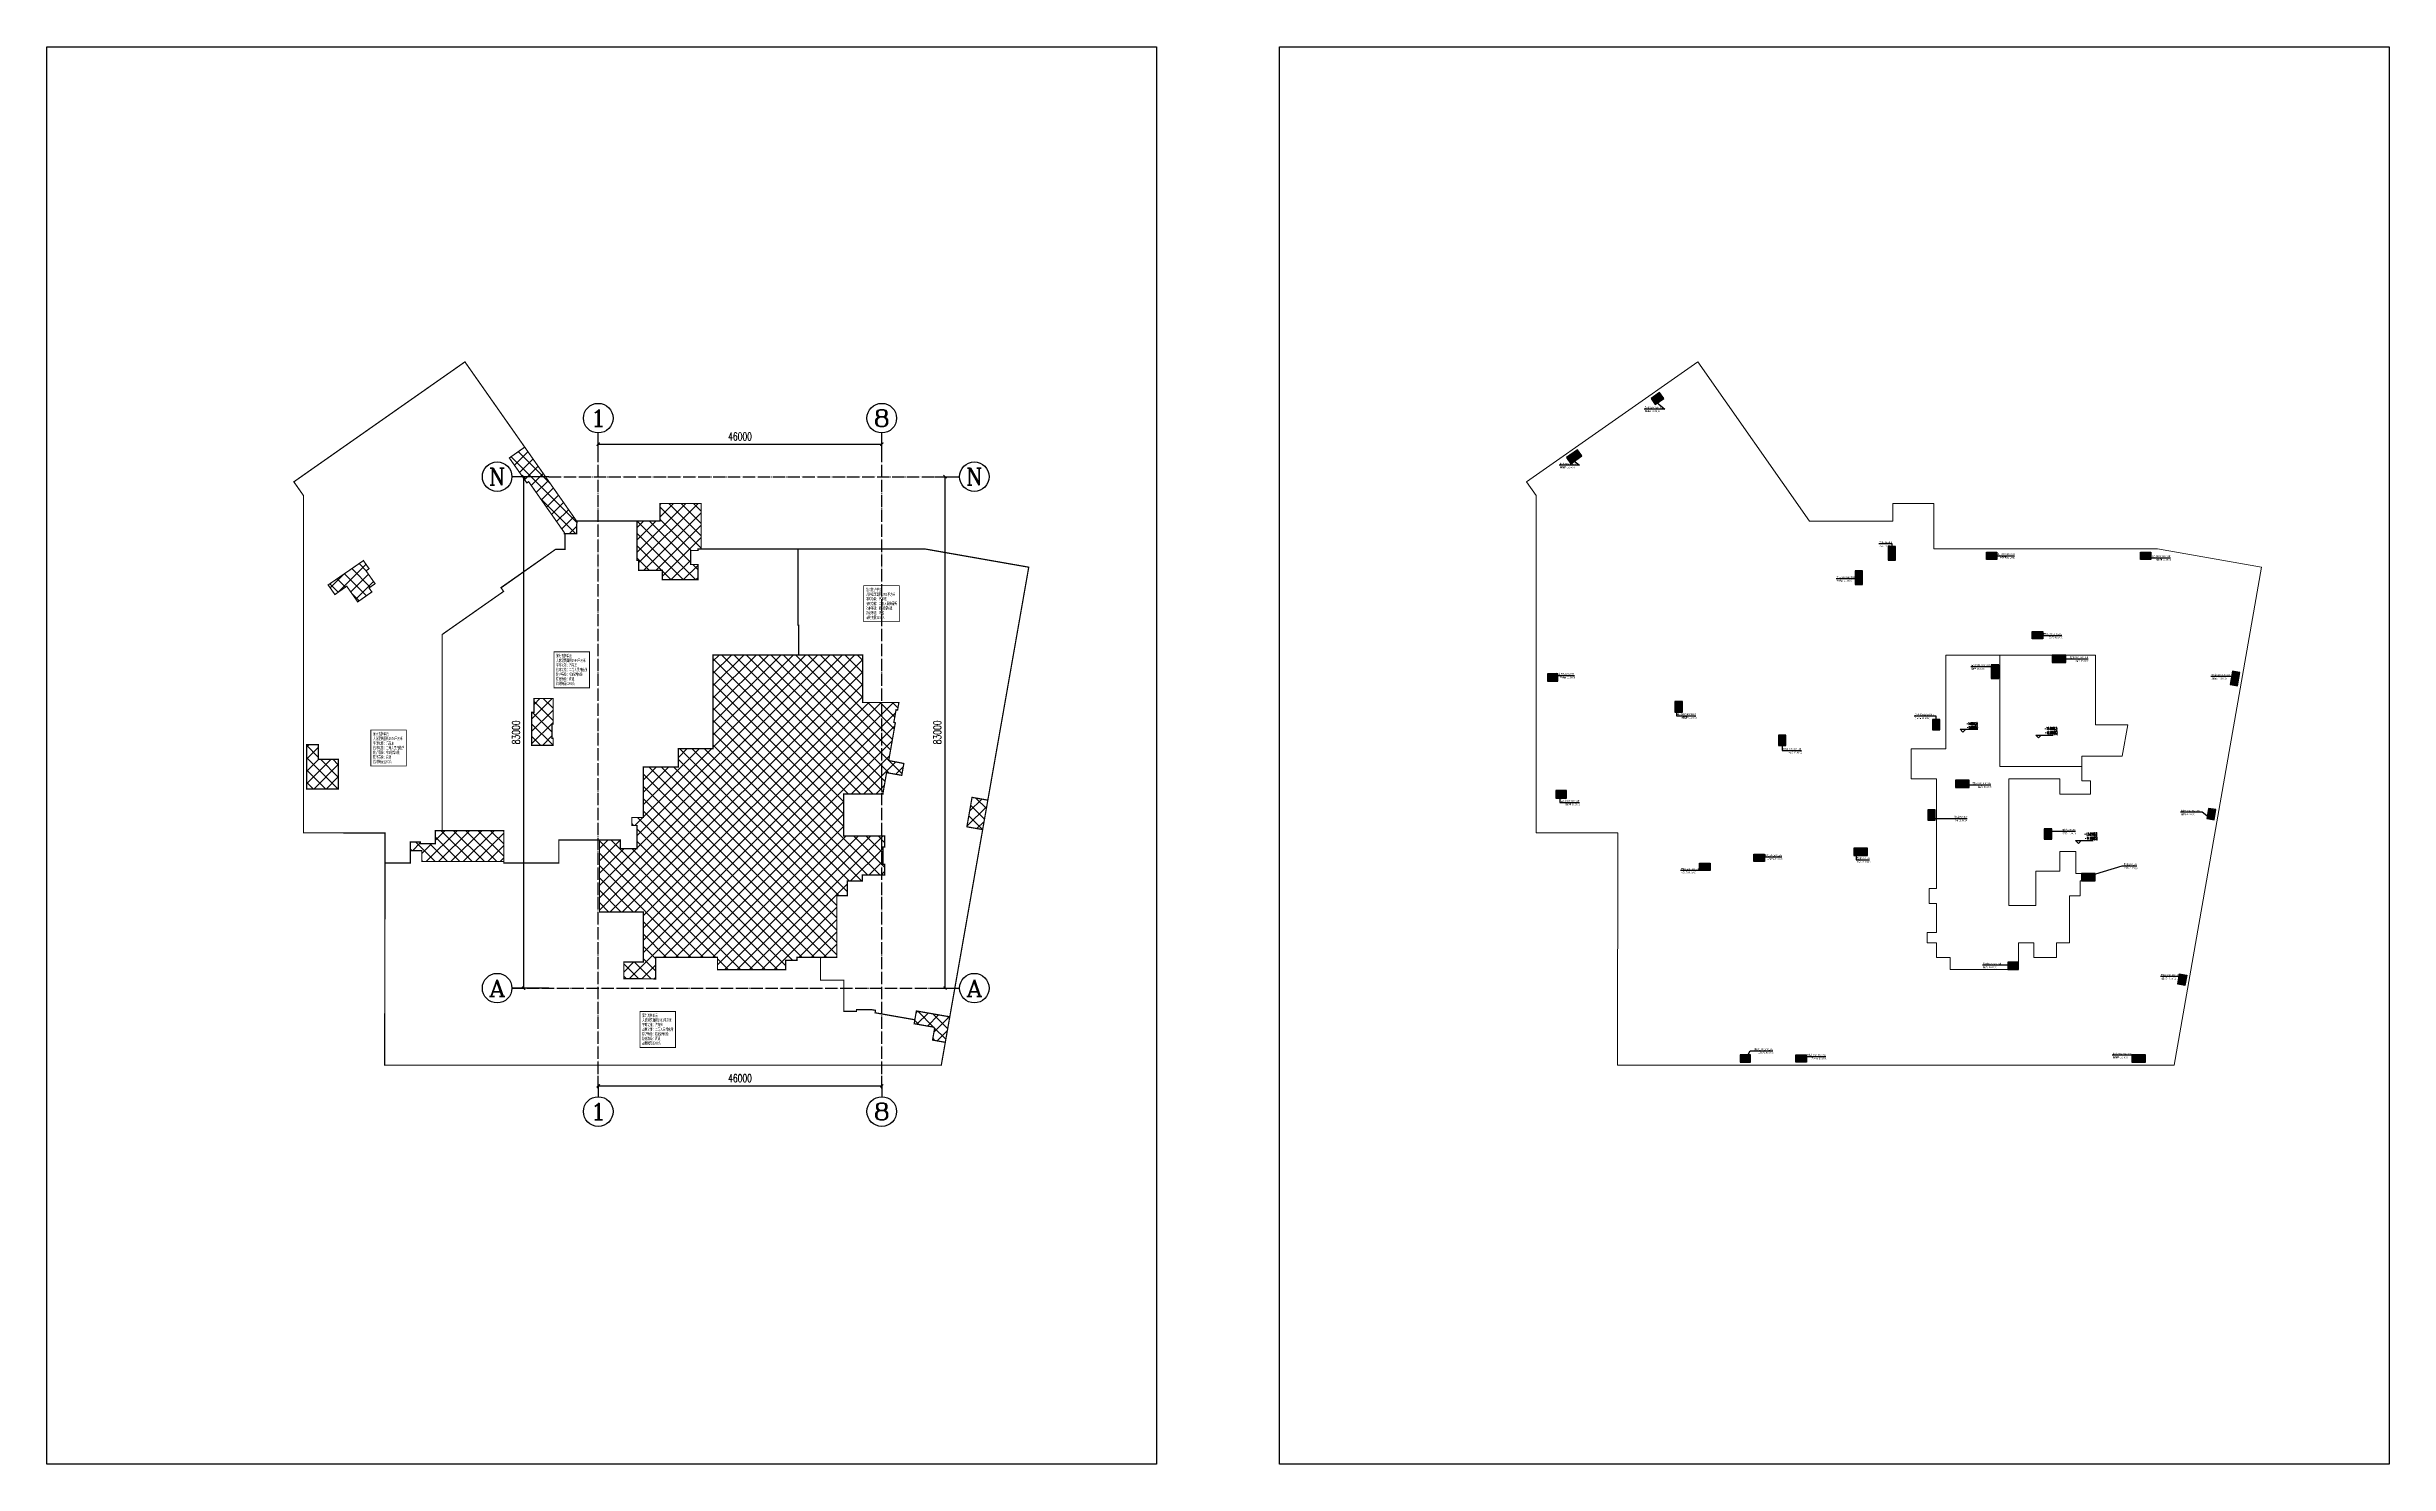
# Model space of a CAD drawing. Header units: millimetres. Extents: x 12325263 to 13848842, y -1463133 to 573208.
# Drawn here: x 13068842 to 13448842, y -1463133 to -1233133 of the extents above; entities that cross this region are included whole.
import ezdxf
from ezdxf.enums import TextEntityAlignment as Align

# ---------------------------------------------------------------- set-up
doc = ezdxf.new("R2010")
doc.units = ezdxf.units.MM
doc.header["$LTSCALE"] = 1000
doc.linetypes.add('DASH', pattern=[0.35, 0.25, -0.1])
doc.linetypes.add('DOTE', pattern=[2.42, 2, -0.2, 0.02, -0.2])
for name, color, linetype in [('A-ANNO-ELEV', 3, 'Continuous'), ('A-ANNO-TEXT', 7, 'Continuous'), ('A-AXIS', 16, 'DOTE'), ('AXIS', 3, 'Continuous'), ('AXIS_TEXT', 7, 'Continuous'), ('J-集水井', 40, 'Continuous'), ('PUB_HATCH', 8, 'Continuous'), ('PUB_TEXT', 7, 'Continuous'), ('水沟+分水线', 133, 'Continuous')]:
    doc.layers.add(name, color=color, linetype=linetype)
doc.layers.add('人防文字', color=3, linetype='Continuous', lineweight=15)
doc.layers.add('地下室轮廓', color=6, linetype='Continuous', lineweight=18)
doc.styles.add('-黑体', font='simhei.ttf')
doc.styles.add('_TCH_AXIS', font='COMPLEX', dxfattribs={"bigfont": 'GBCBIG'})
doc.styles.add('_TCH_DIM', font='SIMPLEX.shx', dxfattribs={"width": 0.7, "bigfont": 'GBCBIG.shx'})
doc.styles.add('_TCH_DIM_T3', font='SIMPLEX.shx', dxfattribs={"width": 0.705882, "bigfont": 'GBCBIG.shx'})
doc.styles.add('COMPLEX', font='COMPLEX')
doc.styles.add('宋体', font='', dxfattribs={"width": 0.65})
doc.styles.add('标注宋体', font='', dxfattribs={"width": 0.6})
doc.styles.get('宋体').set_extended_font_data('SimSun')
doc.styles.get('标注宋体').set_extended_font_data('NSimSun')
doc.dimstyles.new('_TCH_ARCH&&500', dxfattribs={"dimtxt": 1275, "dimasz": 500, "dimexe": 1250, "dimexo": 1500, "dimgap": 612.5, "dimtad": 1, "dimdec": 0, "dimzin": 0, "dimdsep": 46, "dimtxsty": '_TCH_DIM_T3', "dimblk": 'ARCHTICK', "dimcen": 0.09, "dimclrt": 7, "dimazin": 2, "dimtfac": 1, "dimtdec": 0, "dimtix": 1, "dimtmove": 2, "dimatfit": 3, "dimfxl": 1, "dimfxlon": 1, "dimtolj": 1, "dimtzin": 0, "dimarcsym": 0})

# ---------------------------------------------------------------- blocks, each defined once
blk = doc.blocks.new('A$C0F4A4D7E')
at = {"layer": 'J-集水井', "linetype": 'DASH'}
h = blk.add_hatch(dxfattribs=at)
h.set_pattern_fill('ANSI32', color=98, scale=25, angle=495, style=0)
h.set_pattern_definition([(180, (200, -200), (-2e-09, -119.0625), []), (180, (160.31, -160.31), (-2e-09, -119.0625), [])])
edge = h.paths.add_edge_path()
edge.add_line((0, 0), (1500, 0))
edge.add_line((1500, 0), (1500, 1000))
edge.add_line((1500, 1000), (0, 1000))
edge.add_line((0, 1000), (0, 0))
at = {"layer": 'J-集水井', "color": 251, "linetype": 'Continuous'}
blk.add_lwpolyline([(1600, 1100), (-100, 1100), (-100, -100), (1600, -100)], close=True, dxfattribs=at)
at = {"layer": 'J-集水井', "linetype": 'DASH'}
blk.add_lwpolyline([(1500, 1000), (0, 1000), (0, 0), (1500, 0)], close=True, dxfattribs=at)
blk.add_lwpolyline([(0, 0), (151, 847), (1500, 1000)], dxfattribs=at)
at = {"layer": 'J-集水井', "color": 7, "style": '-黑体', "width": 0.8}
blk.add_text('A', height=600, rotation=0, dxfattribs=at).set_placement((575, 136))
blk = doc.blocks.new('A$C799138E4')
at = {"layer": 'J-集水井', "linetype": 'DASH'}
h = blk.add_hatch(dxfattribs=at)
h.set_pattern_fill('ANSI32', color=98, scale=25, angle=495, style=0)
h.set_pattern_definition([(180, (200, -200), (-2e-09, -119.0625), []), (180, (160.32, -160.31), (-2e-09, -119.0625), [])])
h.paths.add_polyline_path([(0, 0), (2000, 0), (2000, 1000), (0, 1000)])
at = {"layer": 'J-集水井', "color": 251, "linetype": 'Continuous'}
blk.add_lwpolyline([(2100, 1100), (-100, 1100), (-100, -100), (2100, -100)], close=True, dxfattribs=at)
at = {"layer": 'J-集水井', "linetype": 'DASH'}
blk.add_lwpolyline([(2000, 1000), (0, 1000), (0, 0), (2000, 0)], close=True, dxfattribs=at)
blk.add_lwpolyline([(0, 0), (151, 847), (2000, 1000)], dxfattribs=at)
at = {"layer": 'J-集水井', "color": 7, "style": '-黑体', "width": 0.8}
blk.add_text('B', height=600, rotation=0, dxfattribs=at).set_placement((575, 136))
blk = doc.blocks.new('asdfadfgsdhfghdgj')
at = {"layer": 'J-集水井', "linetype": 'DASH'}
h = blk.add_hatch(dxfattribs=at)
h.set_pattern_fill('ANSI32', color=98, scale=25, angle=495, style=0)
h.set_pattern_definition([(180, (200, -200), (-2e-09, -119.0625), []), (180, (160.32, -160.31), (-2e-09, -119.0625), [])])
h.paths.add_polyline_path([(0, 0), (2000, 0), (2000, 1000), (0, 1000)])
at = {"layer": 'J-集水井', "color": 251, "linetype": 'Continuous'}
blk.add_lwpolyline([(2100, 1100), (-100, 1100), (-100, -100), (2100, -100)], close=True, dxfattribs=at)
at = {"layer": 'J-集水井', "linetype": 'DASH'}
blk.add_lwpolyline([(2000, 1000), (0, 1000), (0, 0), (2000, 0)], close=True, dxfattribs=at)
blk.add_lwpolyline([(0, 0), (151, 847), (2000, 1000)], dxfattribs=at)
at = {"layer": 'J-集水井', "color": 7, "style": '-黑体', "width": 0.8}
blk.add_text('C', height=600, rotation=0, dxfattribs=at).set_placement((575, 136))
blk = doc.blocks.new('A$C1E934B32')
at = {"layer": 'A-ANNO-ELEV'}
for p, q in [((70786, 54060), (70336, 54510)), ((70336, 54510), (73186, 54510)), ((70786, 54060), (71236, 54510)), ((83034, 53107), (82584, 53557)), ((82584, 53557), (85434, 53557)), ((83034, 53107), (83484, 53557)), ((89510, 35989), (89060, 36439)), ((89060, 36439), (91910, 36439)), ((89510, 35989), (89960, 36439))]:
    blk.add_line(p, q, dxfattribs=at)
at = {"layer": 'AXIS'}
for p, q in [((22443, 106469), (19059, 106469)), ((21141, 107537), (22443, 106469)), ((8565, 97347), (5268, 97347)), ((7370, 98264), (8565, 97347)), ((59307, 84609), (57113, 84609)), ((59307, 83440), (59307, 84609)), ((75882, 82682), (76359, 82682)), ((76359, 82682), (79161, 82682)), ((101058, 82352), (101535, 82352)), ((101535, 82352), (104448, 82352)), ((53185, 78940), (50192, 78940)), ((53488, 78940), (53185, 78940)), ((83214, 69723), (83915, 69723)), ((83915, 69723), (86828, 69723)), ((74852, 64667), (72054, 64667)), ((75562, 64667), (74852, 64667)), ((87385, 65950), (87886, 65950)), ((87886, 65950), (91096, 65950)), ((4218, 63249), (4748, 63249)), ((4748, 63249), (7741, 63249)), ((114185, 63080), (110992, 63080)), ((114489, 63080), (114185, 63080)), ((24338, 57749), (24338, 56717)), ((24338, 56717), (27431, 56717)), ((66435, 56647), (62889, 56647)), ((66435, 56000), (66435, 56647)), ((41468, 52197), (41468, 51067)), ((41468, 51067), (44588, 51067)), ((5378, 43450), (5378, 42650)), ((5378, 42650), (8571, 42650)), ((70896, 45500), (72572, 45500)), ((72572, 45500), (75314, 45500)), ((66085, 40045), (69349, 40045)), ((69349, 40045), (71485, 40045)), ((109605, 41044), (106077, 41044)), ((110614, 40259), (109605, 41044)), ((53455, 34350), (53455, 33327)), ((84635, 37957), (86628, 37957)), ((86628, 37957), (89035, 37957)), ((28163, 31587), (24970, 31587)), ((28465, 31587), (28163, 31587)), ((38318, 33797), (38620, 33797)), ((38620, 33797), (41413, 33797)), ((53455, 33327), (55648, 33327)), ((90574, 30505), (96608, 32344)), ((96608, 32344), (98969, 32344)), ((77473, 16230), (73945, 16230)), ((78215, 16230), (77473, 16230)), ((105031, 14384), (102832, 14384)), ((105938, 14384), (105031, 14384)), ((35774, 1421), (36251, 2321)), ((36251, 2321), (39944, 2321)), ((45084, 1421), (45561, 1421)), ((45561, 1421), (48554, 1421)), ((97981, 1600), (94988, 1600)), ((98285, 1600), (97981, 1600))]:
    blk.add_line(p, q, dxfattribs=at)
at = {"layer": 'AXIS', "const_width": 48}
for points in [[(21123, 107552, 1), (21160, 107522, 1)], [(7351, 98278, 1), (7389, 98249, 1)], [(59307, 83416, 1), (59307, 83464, 1)], [(75858, 82682, 1), (75906, 82682, 1)], [(101034, 82352, 1), (101082, 82352, 1)], [(53512, 78940, 1), (53464, 78940, 1)], [(83190, 69723, 1), (83238, 69723, 1)], [(75586, 64667, 1), (75538, 64667, 1)], [(87361, 65950, 1), (87409, 65950, 1)], [(4194, 63249, 1), (4242, 63249, 1)], [(114513, 63080, 1), (114465, 63080, 1)], [(24338, 57773, 1), (24338, 57725, 1)], [(66435, 55976, 1), (66435, 56024, 1)], [(41468, 52221, 1), (41468, 52173, 1)], [(5378, 43474, 1), (5378, 43426, 1)], [(70872, 45500, 1), (70920, 45500, 1)], [(66061, 40045, 1), (66109, 40045, 1)], [(84611, 37957, 1), (84659, 37957, 1)], [(110633, 40244, 1), (110595, 40273, 1)], [(53455, 34374, 1), (53455, 34326, 1)], [(28489, 31587, 1), (28441, 31587, 1)], [(38294, 33797, 1), (38342, 33797, 1)], [(90551, 30498, 1), (90597, 30512, 1)], [(78239, 16230, 1), (78191, 16230, 1)], [(105962, 14384, 1), (105914, 14384, 1)], [(35763, 1400, 1), (35785, 1442, 1)], [(45060, 1421, 1), (45108, 1421, 1)], [(98309, 1600, 1), (98261, 1600, 1)]]:
    blk.add_lwpolyline(points, format="xyb", close=True, dxfattribs=at)
at = {"layer": '地下室轮廓', "color": 6}
for points in [[(27755, 114129), (0, 94665), (1564, 92434), (1564, 37703), (14785, 37689), (14745, 0), (105037, 0), (119226, 80811), (102352, 83774), (66085, 83774), (66086, 91150), (59385, 91150), (59385, 88301), (45867, 88303)], [(67985, 66550), (67985, 51350), (62385, 51350), (62385, 46450), (66485, 46450), (66485, 28650), (65285, 28650), (65285, 26250), (66485, 26250), (66485, 21550), (64985, 21550), (64985, 19850), (66485, 19850), (66485, 17500), (68735, 17500), (68735, 15500), (79785, 15500), (79785, 19850), (82285, 19850), (82285, 17500), (85935, 17500), (85935, 19850), (88085, 19850), (88085, 27500), (89785, 27500), (89785, 29900), (92235, 29900), (92235, 31100), (89085, 31100), (89085, 34650), (86485, 34650), (86485, 31500), (82585, 31500), (82585, 25900), (78235, 25900), (78235, 46450), (86485, 46450), (86485, 44000), (89185, 44000), (91485, 44000), (91485, 46150), (90085, 46150), (90085, 50150), (96633, 50150), (97529, 55250), (92285, 55250), (92285, 66550)]]:
    blk.add_lwpolyline(points, close=True, dxfattribs=at)
blk.add_lwpolyline([(76785, 66550), (76785, 48450), (90085, 48450)], dxfattribs=at)
for name, p, rotation in [('asdfadfgsdhfghdgj', (7182, 97747), 35.04123824583322), ('asdfadfgsdhfghdgj', (59735, 82050), 90), ('asdfadfgsdhfghdgj', (53385, 80100), 270.0000051259364), ('A$C799138E4', (76485, 62850), 90), ('asdfadfgsdhfghdgj', (115258, 61679), 80.04131921599243), ('asdfadfgsdhfghdgj', (98285, 600), 5.125936358348516e-06)]:
    blk.add_blockref(name, p, dxfattribs=dict(rotation=rotation))
for name, p in [('A$C799138E4', (85385, 65450)), ('A$C799138E4', (69685, 45150)), ('asdfadfgsdhfghdgj', (53185, 34100)), ('asdfadfgsdhfghdgj', (90135, 30000))]:
    blk.add_blockref(name, p)
at = {"layer": '水沟+分水线'}
for p, rotation in [((20896, 107365), 35.04124928103542), ((24165, 58900), 270), ((41965, 51950), 90), ((65935, 56000), 270), ((65185, 41350), 270), ((84085, 38251), 270), ((111436, 39912), 80.04096768750644)]:
    blk.add_blockref('A$C0F4A4D7E', p, dxfattribs=dict(at, rotation=rotation))
at = {"layer": '水沟+分水线', "xscale": -1}
for p, rotation in [((76185, 82150), 359.9999999954303), ((101185, 82150), 359.9999999954303), ((83635, 69300), 359.9999999954303), ((106983, 14550), 80.04131920809657)]:
    blk.add_blockref('A$C0F4A4D7E', p, dxfattribs=dict(at, rotation=rotation))
at = {"layer": '水沟+分水线'}
for p in [(3465, 62400), (4864, 43450), (78185, 15600), (34735, 600)]:
    blk.add_blockref('A$C0F4A4D7E', p, dxfattribs=at)
at = {"layer": '水沟+分水线', "xscale": -1}
for p in [(38464, 33150), (29665, 31700, 0), (45285, 600)]:
    blk.add_blockref('A$C0F4A4D7E', p, dxfattribs=at)
at = {"layer": 'A-ANNO-TEXT', "style": '_TCH_DIM', "width": 0.494118}
for s, height, p in [('-14.800', 382.5, (71350, 55230)), ('-15.000', 382.5, (71404, 54645)), ('(J)', 382.5, (72733, 55230)), ('(G)', 382.5, (72733, 54645)), ('-15.800', 446.2, (84003, 54397)), ('-16.000', 446.2, (84066, 53714)), ('(J)', 446.2, (85584, 54397)), ('(G)', 446.2, (85584, 53714)), ('-13.850', 446.2, (90479, 37279)), ('-14.000', 446.2, (90542, 36596)), ('(J)', 446.2, (92060, 37279)), ('(G)', 446.2, (92060, 36596))]:
    blk.add_text(s, height=height, dxfattribs=at).set_placement(p)
at = {"layer": 'PUB_TEXT', "style": '宋体', "width": 0.65}
for s, height, p in [('集水井', 271.9, (19167, 106577)), ('1500', 271.9, (19925, 106577)), ('×', 272, (20431, 106577)), ('1000', 271.9, (20684, 106577)), ('×', 272, (21189, 106577)), ('1200h', 271.9, (21442, 106577)), ('井底标高', 271.9, (19167, 106001)), ('-15.200(G)', 271.9, (20178, 106001)), ('集水井', 271.9, (5376, 97455)), ('井底标高', 271.9, (5376, 96879)), ('2000', 271.9, (6134, 97455)), ('-15.500(G)', 271.9, (6387, 96879)), ('×', 272, (6640, 97455)), ('1000', 271.9, (6892, 97455)), ('×', 272, (7398, 97455)), ('1500h', 271.9, (7651, 97455)), ('标高为', 271.9, (57221, 84141)), ('集水井', 271.9, (57221, 84717)), ('2000', 271.9, (57979, 84717)), ('-17.700(G)', 271.9, (57979, 84141)), ('×', 272, (58485, 84717)), ('1000', 271.9, (58738, 84717)), ('集水井', 271.9, (76183, 82790)), ('井底标高', 271.9, (76841, 82214)), ('1500', 271.9, (76941, 82790)), ('×', 272, (77447, 82790)), ('1000', 271.9, (77699, 82790)), ('-15.200(G)', 271.9, (77852, 82214)), ('×', 272, (78205, 82790)), ('1200h', 271.9, (78458, 82790)), ('集水井', 271.9, (101470, 82460)), ('井底标高', 271.9, (102129, 81884)), ('1500', 271.9, (102228, 82460)), ('×', 272, (102734, 82460)), ('1000', 271.9, (102987, 82460)), ('-15.200(G)', 271.9, (103140, 81884)), ('×', 272, (103492, 82460)), ('1200h', 271.9, (103745, 82460)), ('集水井', 271.9, (50300, 79048)), ('井底标高', 271.9, (50300, 78472)), ('2000', 271.9, (51058, 79048)), ('-15.500(G)', 271.9, (51311, 78472)), ('×', 272, (51563, 79048)), ('1000', 271.9, (51816, 79048)), ('×', 272, (52322, 79048)), ('1500h', 271.9, (52574, 79048)), ('集水井', 271.9, (83850, 69831)), ('井底标高', 271.9, (84509, 69255)), ('1500', 271.9, (84608, 69831)), ('×', 272, (85114, 69831)), ('1000', 271.9, (85367, 69831)), ('-15.200(G)', 271.9, (85520, 69255)), ('×', 272, (85872, 69831)), ('1200h', 271.9, (86125, 69831)), ('集水井', 271.9, (72162, 64775)), ('2000', 271.9, (72920, 64775)), ('×', 272, (73426, 64775)), ('1000', 271.9, (73679, 64775)), ('×', 272, (74184, 64775)), ('1200h', 271.9, (74437, 64775)), ('集水井', 271.9, (88118, 66058)), ('2000', 271.9, (88876, 66058)), ('标高为', 271.9, (89029, 65482)), ('×', 272, (89382, 66058)), ('1000', 271.9, (89635, 66058)), ('-17.200(G)', 271.9, (89788, 65482)), ('×', 272, (90140, 66058)), ('1200h', 271.9, (90393, 66058)), ('集水井', 271.9, (4763, 63357)), ('井底标高', 271.9, (5421, 62781)), ('1500', 271.9, (5521, 63357)), ('×', 272, (6026, 63357)), ('1000', 271.9, (6279, 63357)), ('-15.200(G)', 271.9, (6432, 62781)), ('×', 272, (6785, 63357)), ('1200h', 271.9, (7037, 63357)), ('标高为', 271.9, (72162, 64199)), ('-16.200(G)', 271.9, (72920, 64199)), ('集水井', 271.9, (111100, 63188)), ('井底标高', 271.9, (111100, 62612)), ('2000', 271.9, (111859, 63188)), ('-15.500(G)', 271.9, (112111, 62612)), ('×', 272, (112364, 63188)), ('1000', 271.9, (112617, 63188)), ('×', 272, (113122, 63188)), ('1500h', 271.9, (113375, 63188)), ('集水井', 271.9, (24453, 56825)), ('1500', 271.9, (25211, 56825)), ('×', 272, (25716, 56825)), ('1000', 271.9, (25969, 56825)), ('×', 272, (26475, 56825)), ('1200h', 271.9, (26727, 56825)), ('集水井', 271.9, (62997, 56755)), ('1500', 271.9, (63756, 56755)), ('×', 272, (64261, 56755)), ('1000', 271.9, (64514, 56755)), ('×', 272, (65019, 56755)), ('1200h', 271.9, (65272, 56755)), ('井底标高', 271.9, (25111, 56249)), ('-15.200(G)', 271.9, (26122, 56249)), ('井底标高', 271.9, (62997, 56179)), ('-15.200(G)', 271.9, (64008, 56179)), ('集水井', 271.9, (41610, 51175)), ('1500', 271.9, (42368, 51175)), ('标高为', 271.9, (42521, 50599)), ('×', 272, (42873, 51175)), ('1000', 271.9, (43126, 51175)), ('-17.400(G)', 271.9, (43279, 50599)), ('×', 272, (43632, 51175)), ('1200h', 271.9, (43884, 51175)), ('集水井', 271.9, (72336, 45608)), ('2000', 271.9, (73094, 45608)), ('×', 272, (73600, 45608)), ('1000', 271.9, (73852, 45608)), ('×', 272, (74358, 45608)), ('1200h', 271.9, (74611, 45608)), ('集水井', 271.9, (5593, 42758)), ('井底标高', 271.9, (6251, 42182)), ('1500', 271.9, (6351, 42758)), ('×', 272, (6856, 42758)), ('1000', 271.9, (7109, 42758)), ('-15.200(G)', 271.9, (7262, 42182)), ('×', 272, (7615, 42758)), ('1200h', 271.9, (7867, 42758)), ('标高为', 271.9, (73247, 45032)), ('-16.200(G)', 271.9, (74005, 45032)), ('集水井', 271.9, (69396, 40153)), ('标高', 271.9, (69534, 39577)), ('-18.600', 271.9, (70040, 39577)), ('1500', 271.9, (70154, 40153)), ('×', 272, (70660, 40153)), ('1000', 271.9, (70913, 40153)), ('（', 272, (70924, 39577)), ('G', 272, (71177, 39577)), ('）', 272, (71304, 39577)), ('集水井', 271.9, (86946, 38065)), ('1500', 271.9, (87705, 38065)), ('×', 272, (88210, 38065)), ('1000', 271.9, (88463, 38065)), ('标高为', 271.9, (106185, 40576)), ('集水井', 271.9, (106185, 41152)), ('1500', 271.9, (106943, 41152)), ('-15.200(G)', 271.9, (106943, 40576)), ('×', 272, (107449, 41152)), ('1000', 271.9, (107702, 41152)), ('×', 272, (108207, 41152)), ('1200h', 271.9, (108460, 41152)), ('集水井', 271.9, (38434, 33905)), ('标高为', 271.9, (86968, 37489)), ('-17.200(G)', 271.9, (87726, 37489)), ('集水井', 271.9, (25078, 31695)), ('井底标高', 271.9, (25078, 31119)), ('1500', 271.9, (25836, 31695)), ('-15.200(G)', 271.9, (26089, 31119)), ('×', 272, (26342, 31695)), ('1000', 271.9, (26594, 31695)), ('×', 272, (27100, 31695)), ('1200h', 271.9, (27353, 31695)), ('井底标高', 271.9, (39093, 33329)), ('1500', 271.9, (39193, 33905)), ('×', 272, (39698, 33905)), ('1000', 271.9, (39951, 33905)), ('-15.200(G)', 271.9, (40104, 33329)), ('×', 272, (40457, 33905)), ('1200h', 271.9, (40709, 33905)), ('集水井', 271.9, (53559, 33435)), ('标高为', 271.9, (53581, 32859)), ('2000', 271.9, (54317, 33435)), ('-20.300(G)', 271.9, (54339, 32859)), ('×', 272, (54823, 33435)), ('1000', 271.9, (55076, 33435)), ('集水井', 271.9, (96880, 32452)), ('标高为', 271.9, (96902, 31876)), ('2000', 271.9, (97638, 32452)), ('-18.800(G)', 271.9, (97660, 31876)), ('×', 272, (98144, 32452)), ('1000', 271.9, (98397, 32452)), ('标高为', 271.9, (74053, 15762)), ('集水井', 271.9, (74053, 16338)), ('1500', 271.9, (74812, 16338)), ('-16.200(G)', 271.9, (74812, 15762)), ('×', 272, (75317, 16338)), ('1000', 271.9, (75570, 16338)), ('×', 272, (76075, 16338)), ('1200h', 271.9, (76328, 16338)), ('集水井', 271.9, (102940, 14492)), ('井底标高', 271.9, (102940, 13916)), ('1500', 271.9, (103699, 14492)), ('-15.200(G)', 271.9, (103951, 13916)), ('×', 272, (104204, 14492)), ('1000', 271.9, (104457, 14492)), ('×', 272, (104962, 14492)), ('1200h', 271.9, (105215, 14492)), ('集水井', 271.9, (36966, 2429)), ('井底标高', 271.9, (37624, 1853)), ('1500', 271.9, (37724, 2429)), ('×', 272, (38230, 2429)), ('1000', 271.9, (38482, 2429)), ('-15.200(G)', 271.9, (38635, 1853)), ('×', 272, (38988, 2429)), ('1200h', 271.9, (39241, 2429)), ('集水井', 271.9, (45576, 1529)), ('井底标高', 271.9, (46234, 953)), ('1500', 271.9, (46334, 1529)), ('×', 272, (46840, 1529)), ('1000', 271.9, (47092, 1529)), ('-15.200(G)', 271.9, (47245, 953)), ('×', 272, (47598, 1529)), ('1200h', 271.9, (47851, 1529)), ('集水井', 271.9, (95096, 1708)), ('井底标高', 271.9, (95096, 1132)), ('2000', 271.9, (95855, 1708)), ('-15.500(G)', 271.9, (96107, 1132)), ('×', 272, (96360, 1708)), ('1000', 271.9, (96613, 1708)), ('×', 272, (97118, 1708)), ('1500h', 271.9, (97371, 1708))]:
    blk.add_text(s, height=height, dxfattribs=at).set_placement(p)
blk = doc.blocks.new('_AXISO')
blk.add_circle((0, 0), 0.5)
at = {"layer": 'AXIS_TEXT', "style": 'COMPLEX', "width": 1.041667}
blk.add_attdef('A', text='', height=0.56, dxfattribs=at).set_placement((-0.25, -0.28), (0.25, -0.28), align=Align.FIT)
blk = doc.blocks.new('_ArchTick')
at = {"color": 0, "linetype": 'ByBlock', "const_width": 0.4}
blk.add_lwpolyline([(-0.5, -0.5), (0.5, 0.5)], dxfattribs=at)
blk = doc.blocks.new('*D5309')
at = {"layer": 'AXIS', "color": 0, "lineweight": -2, "transparency": 16777216}
for p, q in [((-50995, -15866), (-50995, -17117)), ((-50995, -15867), (-4995, -15867)), ((-4995, -15866), (-4995, -17117))]:
    blk.add_line(p, q, dxfattribs=at)
at = {"layer": 'Defpoints', "color": 0, "transparency": 16777216}
for p in [(-50995, -12519), (-4995, -12519), (-4995, -15867)]:
    blk.add_point(p, dxfattribs=at)
at = {"layer": 'AXIS', "color": 0, "lineweight": -2, "transparency": 16777216, "xscale": 500, "yscale": 500, "zscale": 500, "rotation": 180}
blk.add_blockref('_ArchTick', (-50995, -15867), dxfattribs=at)
at = {"layer": 'AXIS', "color": 0, "lineweight": -2, "transparency": 16777216, "xscale": 500, "yscale": 500, "zscale": 500}
blk.add_blockref('_ArchTick', (-4995, -15867), dxfattribs=at)
at = {"layer": 'AXIS', "color": 7, "transparency": 16777216, "insert": (-27995, -14617), "char_height": 1275, "attachment_point": 5, "style": '_TCH_DIM_T3'}
blk.add_mtext('\\A1;46000', dxfattribs=at)
blk = doc.blocks.new('*D5310')
at = {"layer": 'AXIS', "color": 0, "lineweight": -2, "transparency": 16777216}
for p, q in [((5264, 83000), (6515, 83000)), ((5265, 0), (5265, 83000)), ((5264, 0), (6515, 0))]:
    blk.add_line(p, q, dxfattribs=at)
at = {"layer": 'Defpoints', "color": 0, "transparency": 16777216}
for p in [(-2361, 83000), (5265, 83000), (-2361, 0)]:
    blk.add_point(p, dxfattribs=at)
at = {"layer": 'AXIS', "color": 0, "lineweight": -2, "transparency": 16777216, "xscale": 500, "yscale": 500, "zscale": 500}
for p, rotation in [((5265, 83000), 90), ((5265, 0), 270)]:
    blk.add_blockref('_ArchTick', p, dxfattribs=dict(at, rotation=rotation))
at = {"layer": 'AXIS', "color": 7, "transparency": 16777216, "insert": (4015, 41500), "char_height": 1275, "attachment_point": 5, "rotation": 90, "style": '_TCH_DIM_T3'}
blk.add_mtext('\\A1;83000', dxfattribs=at)
blk = doc.blocks.new('*D5311')
at = {"layer": 'AXIS', "color": 0, "lineweight": -2, "transparency": 16777216}
for p, q in [((-50995, 88273), (-50995, 89524)), ((-50995, 88274), (-4995, 88274)), ((-4995, 88273), (-4995, 89524))]:
    blk.add_line(p, q, dxfattribs=at)
at = {"layer": 'Defpoints', "color": 0, "transparency": 16777216}
for p in [(-4995, 88274), (-50995, 83000), (-4995, 83000)]:
    blk.add_point(p, dxfattribs=at)
at = {"layer": 'AXIS', "color": 0, "lineweight": -2, "transparency": 16777216, "xscale": 500, "yscale": 500, "zscale": 500, "rotation": 180}
blk.add_blockref('_ArchTick', (-50995, 88274), dxfattribs=at)
at = {"layer": 'AXIS', "color": 0, "lineweight": -2, "transparency": 16777216, "xscale": 500, "yscale": 500, "zscale": 500}
blk.add_blockref('_ArchTick', (-4995, 88274), dxfattribs=at)
at = {"layer": 'AXIS', "color": 7, "transparency": 16777216, "insert": (-27995, 89524), "char_height": 1275, "attachment_point": 5, "style": '_TCH_DIM_T3'}
blk.add_mtext('\\A1;46000', dxfattribs=at)
blk = doc.blocks.new('*D5312')
at = {"layer": 'AXIS', "color": 0, "lineweight": -2, "transparency": 16777216}
for p, q in [((-63090, 83000), (-64341, 83000)), ((-63091, 0), (-63091, 83000)), ((-63090, 0), (-64341, 0))]:
    blk.add_line(p, q, dxfattribs=at)
at = {"layer": 'Defpoints', "color": 0, "transparency": 16777216}
for p in [(-63091, 83000), (-58995, 83000), (-58995, 0)]:
    blk.add_point(p, dxfattribs=at)
at = {"layer": 'AXIS', "color": 0, "lineweight": -2, "transparency": 16777216, "xscale": 500, "yscale": 500, "zscale": 500}
for p, rotation in [((-63091, 83000), 90), ((-63091, 0), 270)]:
    blk.add_blockref('_ArchTick', p, dxfattribs=dict(at, rotation=rotation))
at = {"layer": 'AXIS', "color": 7, "transparency": 16777216, "insert": (-64341, 41500), "char_height": 1275, "attachment_point": 5, "rotation": 90, "style": '_TCH_DIM_T3'}
blk.add_mtext('\\A1;83000', dxfattribs=at)
blk = doc.blocks.new('asdfasddfg')
at = {"layer": 'A-AXIS'}
for p, q in [((-50994.5, -16301.7), (-50994.5, 86100)), ((-4994.5, -16301.7), (-4994.5, 86100)), ((-58994.5, 83000), (3632.2, 83000)), ((-64994.5, 0), (3632.2, 0))]:
    blk.add_line(p, q, dxfattribs=at)
at = {"layer": 'AXIS'}
for p, q in [((-50994.5, 86100), (-50994.5, 90100)), ((-4994.5, 86100), (-4994.5, 90100)), ((-58994.5, 83000), (-64994.5, 83000)), ((3632.2, 83000), (7621.3, 83000)), ((-58994.5, 0), (-64994.5, 0)), ((3632.2, 0), (7621.3, 0)), ((-50994.5, -16301.7), (-50994.5, -17626.1)), ((-4994.5, -16301.7), (-4994.5, -17626.1))]:
    blk.add_line(p, q, dxfattribs=at)
ref = blk.add_blockref('_AXISO', (-50994.5, 92500), dxfattribs=dict(at, xscale=4800, yscale=4800, zscale=4800))
ref.add_attrib('A', '1', dxfattribs={"layer": 'AXIS_TEXT', "height": 2715.3, "style": '_TCH_AXIS', "width": 2.333333}).set_placement((-52352.2, 91142.4), (-49636.9, 91142.4), align=Align.FIT)
ref = blk.add_blockref('_AXISO', (-4994.5, 92500), dxfattribs=dict(at, xscale=4800, yscale=4800, zscale=4800))
ref.add_attrib('A', '8', dxfattribs={"layer": 'AXIS_TEXT', "height": 2715.3, "style": '_TCH_AXIS', "width": 1.5}).set_placement((-6352.2, 91142.4), (-3636.9, 91142.4), align=Align.FIT)
ref = blk.add_blockref('_AXISO', (-67394.5, 83000), dxfattribs=dict(at, xscale=4800, yscale=4800, zscale=4800))
ref.add_attrib('A', 'N', dxfattribs={"layer": 'AXIS_TEXT', "height": 2715.3, "style": '_TCH_AXIS', "width": 1.105263}).set_placement((-68752.2, 81642.4), (-66036.9, 81642.4), align=Align.FIT)
ref = blk.add_blockref('_AXISO', (10021.3, 83000), dxfattribs=dict(at, xscale=4800, yscale=4800, zscale=4800))
ref.add_attrib('A', 'N', dxfattribs={"layer": 'AXIS_TEXT', "height": 2715.3, "style": '_TCH_AXIS', "width": 1.105263}).set_placement((8663.7, 81642.4), (11379, 81642.4), align=Align.FIT)
ref = blk.add_blockref('_AXISO', (-67394.5, 0), dxfattribs=dict(at, xscale=4800, yscale=4800, zscale=4800))
ref.add_attrib('A', 'A', dxfattribs={"layer": 'AXIS_TEXT', "height": 2715.3, "style": '_TCH_AXIS', "width": 1.166667}).set_placement((-68752.2, -1357.6), (-66036.9, -1357.6), align=Align.FIT)
ref = blk.add_blockref('_AXISO', (10021.3, 0), dxfattribs=dict(at, xscale=4800, yscale=4800, zscale=4800))
ref.add_attrib('A', 'A', dxfattribs={"layer": 'AXIS_TEXT', "height": 2715.3, "style": '_TCH_AXIS', "width": 1.166667}).set_placement((8663.7, -1357.6), (11379, -1357.6), align=Align.FIT)
ref = blk.add_blockref('_AXISO', (-50994.5, -20026.1), dxfattribs=dict(at, xscale=4800, yscale=4800, zscale=4800))
ref.add_attrib('A', '1', dxfattribs={"layer": 'AXIS_TEXT', "height": 2715.3, "style": '_TCH_AXIS', "width": 2.333333}).set_placement((-52352.2, -21383.7), (-49636.9, -21383.7), align=Align.FIT)
ref = blk.add_blockref('_AXISO', (-4994.5, -20026.1), dxfattribs=dict(at, xscale=4800, yscale=4800, zscale=4800))
ref.add_attrib('A', '8', dxfattribs={"layer": 'AXIS_TEXT', "height": 2715.3, "style": '_TCH_AXIS', "width": 1.5}).set_placement((-6352.2, -21383.7), (-3636.9, -21383.7), align=Align.FIT)
for p1, p2, distance, picture, middle in [((-50994.5, 83000), (-4994.5, 83000), 5274.1, '*D5311', (-27994.5, 89524.1)), ((-58994.5, 0), (-58994.5, 83000), 4096.7, '*D5312', (-64341.2, 41500)), ((-2361.3, 0), (-2361.3, 83000), -7626.1, '*D5310', (4014.8, 41500)), ((-50994.5, -12518.7), (-4994.5, -12518.7), -3348, '*D5309', (-27994.5, -14616.7))]:
    dim = blk.add_aligned_dim(p1=p1, p2=p2, distance=distance, dimstyle='_TCH_ARCH&&500', dxfattribs=at)
    dim.commit()
    dim.dimension.update_dxf_attribs({"geometry": picture, "text_midpoint": middle})
blk = doc.blocks.new('A$C5D6A42CF')
h = blk.add_hatch()
h.set_pattern_fill('多孔材料', color=252, scale=500)
h.set_pattern_definition([(45, (-13107912.2, 1398386.7), (-1000.00102, 1000.00102), []), (135, (-13107912.2, 1398386.7), (-1000.00102, -1000.00102), [])])
h.paths.add_polyline_path([(11715, 80224), (12206, 80568), (11288, 81878), (5569, 77929), (6660, 76373), (8584, 77723), (10364, 75184), (12656, 76792), (12197, 77447), (13179, 78136)])
h.paths.add_polyline_path([(37459, 100293), (34961, 98541), (37804, 94489), (38090, 94690), (40616, 91088), (40875, 90719), (43884, 86428), (43868, 86249), (44007, 86252), (45884, 86252), (45884, 87802), (45998, 88303), (45867, 88303)])
h.paths.add_polyline_path([(7215, 49650), (3965, 49650), (3965, 52000), (2064, 52000), (2064, 44800), (7214, 44800)])
h.paths.add_polyline_path([(41865, 55350), (42065, 55350), (42065, 59500), (38965, 59500), (38965, 57250), (38565, 57250), (38565, 51900), (42065, 51900), (42065, 53050), (41865, 53050)])
h.paths.add_polyline_path([(34065, 38050), (24065, 38050), (22965, 38050), (22965, 35950), (20515, 35950), (20515, 36200), (18915, 36200), (18915, 34800), (20765, 34800), (20765, 33050), (22665, 33050), (22965, 33050), (34065, 33050)])
h.paths.add_polyline_path([(89185, 44000), (95585, 44000), (95585, 44177), (96162, 47467), (98625, 47035), (98962, 48956), (96508, 49437), (97584, 55564), (97338, 55607), (97701, 57675), (97947, 57632), (98161, 58850), (92285, 58850), (92285, 66550), (81885, 66550), (67985, 66550), (67985, 51350), (62385, 51350), (62385, 48400), (56685, 48400), (56685, 40200), (54835, 40200), (54835, 38900), (55685, 38900), (55685, 35150), (52985, 35150), (52985, 36550), (49585, 36550), (49585, 24850), (56685, 24850), (56685, 16750), (53535, 16750), (53535, 14050), (58685, 14000), (58685, 17500), (68735, 17500), (68735, 15500), (79785, 15500), (79785, 17000), (81635, 17000), (81635, 17500), (85485, 17500), (88085, 17500), (88085, 27500), (89785, 27500), (89785, 29900), (92235, 29900), (92235, 30850), (95835, 30850), (95835, 32600), (95585, 32600), (95585, 35400), (95835, 35400), (95835, 37200), (89185, 37200)])
h.paths.add_polyline_path([(66086, 91150), (59385, 91150), (59385, 88301), (55686, 88301), (55685, 81900), (55935, 81900), (55935, 80300), (59785, 80300), (59785, 78800), (65585, 78800), (65585, 81250), (64385, 81250), (64385, 83524), (65585, 83524), (65585, 83774), (66085, 83774)])
h.paths.add_polyline_path([(112589, 43009), (110028, 43459), (109189, 38682), (111750, 38232)])
h.paths.add_polyline_path([(106415, 7847), (100998, 8798), (100747, 7370), (100635, 6730), (103836, 6168), (103940, 5896), (103620, 4074), (105689, 3711)])
at = {"layer": '人防文字', "color": 6, "const_width": 200}
for points in [[(0, 94665), (1564, 92434), (1564, 37703), (14785, 37689), (14780, 33317), (14780, 33049), (14780, 32801), (18915, 32800), (18915, 36200), (20515, 36200), (20515, 35950), (22965, 35950), (22965, 38050), (24065, 38050), (24065, 43875), (24065, 44200), (24065, 69337), (24065, 69892), (25597, 70967), (27023, 71967), (28217, 72804), (29969, 74033), (34030, 76881), (33621, 77463), (42451, 83702), (43985, 83702), (44007, 86252), (43868, 86249), (43884, 86428), (40875, 90719), (40616, 91088), (38090, 94690), (37804, 94489), (34961, 98541), (37459, 100293), (27755, 114129)], [(44007, 86252), (43985, 83702), (42451, 83702), (33971, 77755), (33599, 77495), (34030, 76881), (28217, 72804), (26161, 71362), (25597, 70967), (24065, 69892), (24065, 44307), (24065, 43875), (24065, 38050), (34065, 38050), (34065, 33050), (34065, 32800), (42985, 32800), (42985, 36550), (49335, 36550), (52985, 36550), (52985, 35150), (55685, 35150), (55685, 38900), (54835, 38900), (54835, 40200), (56685, 40200), (56685, 48400), (62385, 48400), (62385, 51350), (67985, 51350), (67985, 66550), (81885, 66550), (81885, 66957), (81885, 71400), (81785, 71400), (81785, 78175), (81785, 81674), (81785, 82307), (81785, 83074), (81785, 83774), (65585, 83774), (65585, 83524), (64385, 83524), (64385, 81250), (65585, 81250), (65585, 78800), (59785, 78800), (59785, 80300), (55935, 80300), (55935, 81900), (55685, 81900), (55686, 88301), (45998, 88303), (45884, 87802), (45884, 86252)], [(81785, 83774), (81785, 81874), (81785, 81200), (81785, 78417), (81785, 77177), (81785, 71400), (81885, 71400), (81885, 66550), (92285, 66550), (92285, 58850), (98161, 58850), (97947, 57632), (97701, 57675), (97338, 55607), (97584, 55564), (96508, 49437), (98962, 48956), (98625, 47035), (96162, 47467), (95585, 44177), (95585, 44000), (89185, 44000), (89185, 37200), (95835, 37200), (95835, 35400), (95585, 35400), (95585, 32600), (95835, 32600), (95835, 30850), (92235, 30850), (92235, 29900), (89785, 29900), (89785, 27500), (88085, 27500), (88085, 17500), (85485, 17500), (85435, 17250), (85435, 13800), (89235, 13800), (89235, 8750), (91284, 8750), (91284, 9000), (93785, 9000), (94365, 8898), (94296, 8503), (100747, 7370), (100998, 8798), (106415, 7847), (111750, 38232), (109189, 38682), (110028, 43459), (112589, 43009), (119226, 80811), (102352, 83774)], [(5569, 77929), (6660, 76373), (8584, 77723), (10364, 75184), (12656, 76792), (12197, 77447), (13179, 78136), (11715, 80224), (12206, 80568), (11288, 81878)], [(38965, 59500), (38965, 57250), (38565, 57250), (38565, 51900), (42065, 51900), (42065, 53050), (41865, 53050), (41865, 55350), (42065, 55350), (42065, 59500)], [(3965, 49650), (3965, 52000), (2064, 52000), (2064, 44800), (7214, 44800), (7215, 49650)], [(14780, 32801), (18915, 32800), (18915, 34800), (20765, 34800), (20765, 33050), (22665, 33050), (22965, 33050), (34065, 33050), (34065, 32800), (42985, 32799), (42985, 36550), (49585, 36550), (49585, 24850), (56685, 24850), (56685, 16750), (53535, 16750), (53535, 14050), (58685, 14000), (58685, 17500), (68735, 17500), (68735, 15500), (79785, 15500), (79785, 17000), (81635, 17000), (81635, 17500), (85485, 17500), (85435, 17250), (85435, 13800), (89235, 13800), (89235, 8750), (91284, 8750), (91284, 9000), (93785, 9000), (94365, 8898), (94296, 8503), (100747, 7370), (100635, 6730), (103836, 6168), (103940, 5896), (103620, 4074), (105689, 3711), (105037, 0), (14745, 0)]]:
    blk.add_lwpolyline(points, close=True, dxfattribs=at)
at = {"layer": '人防文字', "color": 6, "const_width": 200, "elevation": 0}
for points in [[(27755, 114129), (0, 94665), (1564, 92434), (1564, 37703), (14785, 37689), (14745, 0), (105037, 0), (119226, 80811), (102352, 83774), (66085, 83774), (66086, 91150), (59385, 91150), (59385, 88301), (45867, 88303)], [(37459, 100293), (34961, 98541), (37804, 94489), (38090, 94690), (40616, 91088), (40875, 90719), (43884, 86428), (43868, 86249), (44007, 86252), (45884, 86252), (45884, 87802), (45998, 88303), (45867, 88303)], [(66086, 91150), (59385, 91150), (59385, 88301), (55686, 88301), (55685, 81900), (55935, 81900), (55935, 80300), (59785, 80300), (59785, 78800), (65585, 78800), (65585, 81250), (64385, 81250), (64385, 83524), (65585, 83524), (65585, 83774), (66085, 83774)], [(11715, 80224), (12206, 80568), (11288, 81878), (5569, 77929), (6660, 76373), (8584, 77723), (10364, 75184), (12656, 76792), (12197, 77447), (13179, 78136)], [(89185, 44000), (95585, 44000), (95585, 44177), (96162, 47467), (98625, 47035), (98962, 48956), (96508, 49437), (97584, 55564), (97338, 55607), (97701, 57675), (97947, 57632), (98161, 58850), (92285, 58850), (92285, 66550), (81885, 66550), (67985, 66550), (67985, 51350), (62385, 51350), (62385, 48400), (56685, 48400), (56685, 40200), (54835, 40200), (54835, 38900), (55685, 38900), (55685, 35150), (52985, 35150), (52985, 36550), (49585, 36550), (49585, 24850), (56685, 24850), (56685, 16750), (53535, 16750), (53535, 14050), (58685, 14000), (58685, 17500), (68735, 17500), (68735, 15500), (79785, 15500), (79785, 17000), (81635, 17000), (81635, 17500), (85485, 17500), (88085, 17500), (88085, 27500), (89785, 27500), (89785, 29900), (92235, 29900), (92235, 30850), (95835, 30850), (95835, 32600), (95585, 32600), (95585, 35400), (95835, 35400), (95835, 37200), (89185, 37200)], [(41865, 55350), (42065, 55350), (42065, 59500), (38965, 59500), (38965, 57250), (38565, 57250), (38565, 51900), (42065, 51900), (42065, 53050), (41865, 53050)], [(7215, 49650), (3965, 49650), (3965, 52000), (2064, 52000), (2064, 44800), (7214, 44800)], [(112589, 43009), (110028, 43459), (109189, 38682), (111750, 38232)], [(34065, 38050), (24065, 38050), (22965, 38050), (22965, 35950), (20515, 35950), (20515, 36200), (18915, 36200), (18915, 34800), (20765, 34800), (20765, 33050), (22665, 33050), (22965, 33050), (34065, 33050)], [(106415, 7847), (100998, 8798), (100747, 7370), (100635, 6730), (103836, 6168), (103940, 5896), (103620, 4074), (105689, 3711)]]:
    blk.add_lwpolyline(points, close=True, dxfattribs=at)
at = {"layer": '人防文字', "const_width": 125}
for points in [[(92448, 77805), (98220, 77805), (98220, 71958), (92448, 71958)], [(42193, 67080), (47965, 67080), (47965, 61233), (42193, 61233)], [(12496, 54405), (18268, 54405), (18268, 48558), (12496, 48558)], [(56152, 8719), (61924, 8719), (61924, 2872), (56152, 2872)]]:
    blk.add_lwpolyline(points, close=True, dxfattribs=at)
blk.add_blockref('asdfasddfg', (100379, 12500, 0))
at = {"layer": '人防文字', "style": '标注宋体', "width": 0.6}
for s, p in [('人防建筑面积1991平方米', (92816, 76157)), ('第八防护单元', (92816, 76907)), ('平时功能：汽车库', (92816, 75407)), ('战时功能：二等人员掩蔽所', (92816, 74657)), ('防护等级：核6级常6级', (92816, 73907)), ('防化等级：丙级', (92816, 73157)), ('战时掩蔽1160人', (92816, 72407)), ('人防建筑面积1994平方米', (42561, 65431)), ('第七防护单元', (42561, 66181)), ('平时功能：汽车库', (42561, 64681)), ('战时功能：二等人员掩蔽所', (42561, 63931)), ('防护等级：核6级常6级', (42561, 63181)), ('防化等级：丙级', (42561, 62431)), ('战时掩蔽1200人', (42561, 61681)), ('人防建筑面积1974平方米', (12865, 52757)), ('第六防护单元', (12865, 53507)), ('平时功能：汽车库', (12865, 52007)), ('战时功能：二等人员掩蔽所', (12865, 51257)), ('防护等级：核6级常6级', (12865, 50507)), ('防化等级：丙级', (12865, 49757)), ('战时掩蔽1200人', (12865, 49007)), ('人防建筑面积1991平方米', (56520, 7070)), ('第九防护单元', (56520, 7820)), ('平时功能：汽车库', (56520, 6320)), ('战时功能：二等人员掩蔽所', (56520, 5570)), ('防护等级：核6级常6级', (56520, 4820)), ('防化等级：丙级', (56520, 4070)), ('战时掩蔽1200人', (56520, 3320))]:
    blk.add_text(s, height=500, rotation=359.99993, dxfattribs=at).set_placement(p)

msp = doc.modelspace()

# ---------------------------------------------------------------- linework, layer by layer
at = {"layer": 'PUB_HATCH'}
for points in [[(13068841.6, -1233133), (13248841.6, -1233133), (13248841.6, -1463133), (13068841.6, -1463133)], [(13268841.6, -1233133), (13448841.6, -1233133), (13448841.6, -1463133), (13268841.6, -1463133)]]:
    msp.add_lwpolyline(points, close=True, dxfattribs=at)

# ---------------------------------------------------------------- block references
for name, p in [('A$C5D6A42CF', (13108912.2, -1398386.7, 0)), ('A$C1E934B32', (13308912.2, -1398386.8))]:
    msp.add_blockref(name, p)

doc.saveas('drawing.dxf')
